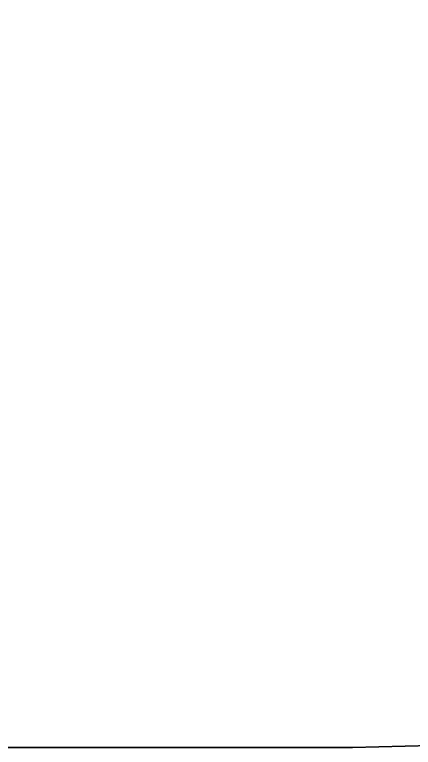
# Model space of a CAD drawing. Header units: millimetres. Extents: x 0 to 3661, y -1188 to 730.
# Drawn here: x 2151.511317 to 2151.51288, y 0.052049 to 0.05492 of the extents above; entities that cross this region are included whole.
import ezdxf

# ---------------------------------------------------------------- set-up
doc = ezdxf.new("R2010")
doc.units = ezdxf.units.MM
doc.layers.add('Blocks', color=7, linetype='Continuous')
doc.layers.add('Blocks$Inner', color=7, linetype='Continuous', lineweight=25, true_color=0x007f00)
doc.layers.add('Blocks$Outline', color=7, linetype='Continuous', lineweight=35, true_color=0xff3f3f)

# ---------------------------------------------------------------- blocks, each defined once
blk = doc.blocks.new('AA10 Dining Table Front')
at = {"layer": 'Blocks$Inner'}
blk.add_rational_spline([(2151.5126413, 0.052049), (2155.5129424, 0.0521163), (2155.5131579, 4.052049)], [1, 0.707106858185, 0.999999999515], degree=2, dxfattribs=at)
blk.add_open_spline([(2125.5142999, 0.052049), (2125.7088086, 0.052049), (2127.0754495, 0.052049), (2130.5495662, 0.052049), (2135.3863621, 0.052049), (2140.4917455, 0.052049), (2145.366486, 0.052049), (2149.2431038, 0.052049), (2151.5126413, 0.052049)], degree=3, knots=[57.151001, 57.151001, 57.151001, 57.151001, 63.822315, 69.213951, 74.379127, 79.51822, 84.262374, 97.990382, 97.990382, 97.990382, 97.990382], dxfattribs=at)
at = {"layer": 'Blocks$Outline'}
blk.add_rational_spline([(2155.5131579, 4.052049), (2155.5129424, 0.0521163), (2151.5126413, 0.052049)], [0.999999999515, 0.707106858185, 1], degree=2, dxfattribs=at)
blk.add_open_spline([(2151.5126413, 0.052049), (2149.2431038, 0.052049), (2145.366486, 0.052049), (2140.4917455, 0.052049), (2135.3863621, 0.052049), (2130.5495662, 0.052049), (2127.0754495, 0.052049), (2125.7088086, 0.052049), (2125.5142999, 0.052049)], degree=3, knots=[-97.990382, -97.990382, -97.990382, -97.990382, -84.262374, -79.51822, -74.379127, -69.213951, -63.822315, -57.151001, -57.151001, -57.151001, -57.151001], dxfattribs=at)

msp = doc.modelspace()

# ---------------------------------------------------------------- block references
at = {"layer": 'Blocks'}
msp.add_blockref('AA10 Dining Table Front', (0, 0), dxfattribs=at)

doc.saveas('drawing.dxf')
